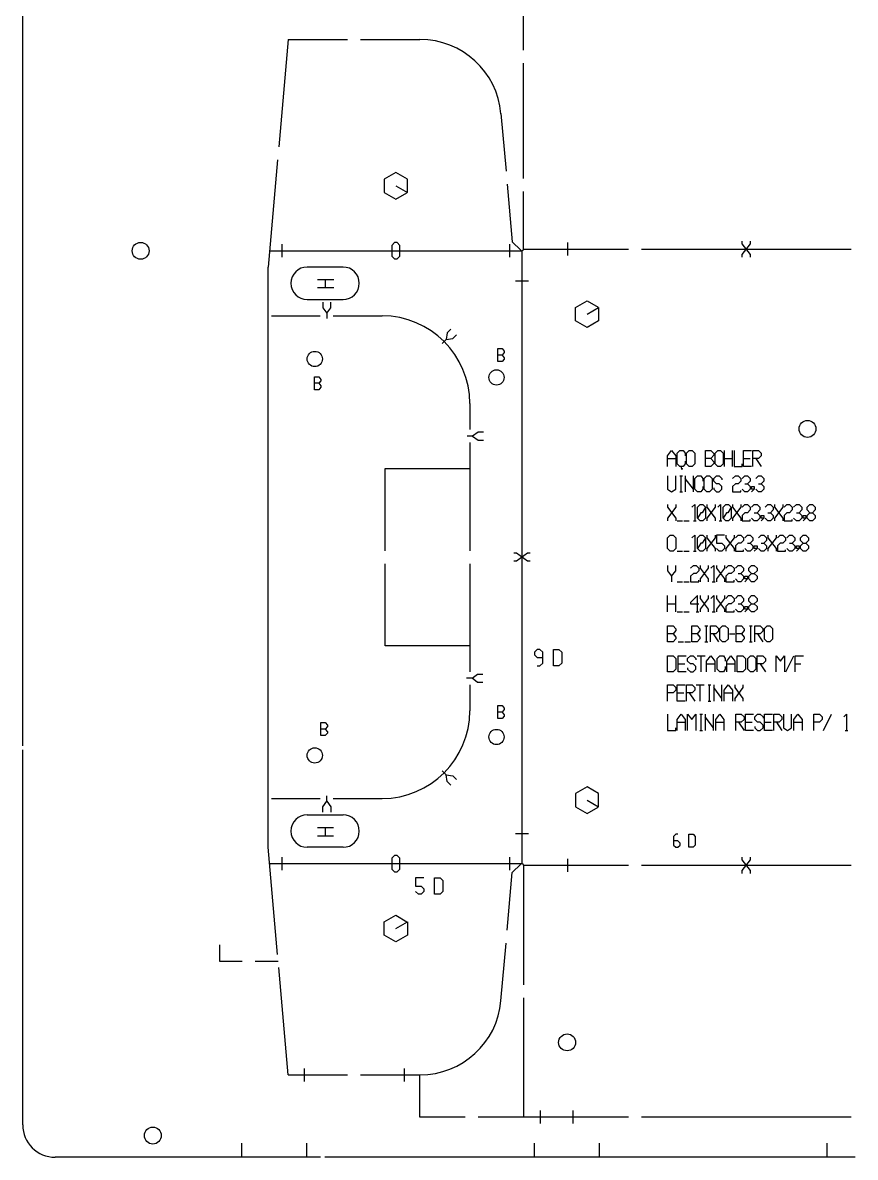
# Model space of a CAD drawing. Extents: x 0 to 3195, y 0 to 922.
# Drawn here: x 2174.2 to 2430.2, y 206.4 to 555.4 of the extents above; entities that cross this region are included whole.
import ezdxf

# ---------------------------------------------------------------- set-up
doc = ezdxf.new("R2010")
doc.units = 0
doc.layers.add('FACA_PONTES', color=4, linetype='CONTINUOUS')

msp = doc.modelspace()

# ---------------------------------------------------------------- linework, layer by layer
at = {"layer": 'FACA_Pontes', "color": 16, "linetype": 'CONTINUOUS', "true_color": 0x800000}
for p, q in [((2174.21, 333.02), (2174.21, 563.62)), ((2174.21, 216.42), (2174.21, 331.72)), ((2265.76, 206.42), (2184.21, 206.42)), ((2430.16, 206.42), (2267.06, 206.42))]:
    msp.add_line(p, q, dxfattribs=at)
at = {"layer": 'FACA_Pontes', "color": 254, "linetype": 'CONTINUOUS', "true_color": 0xffffff}
for p, q in [((2328.18, 547.02), (2328.18, 564.77)), ((2255.81, 550.27), (2252.92, 517.26)), ((2255.81, 550.27), (2274.07, 550.27)), ((2278.07, 550.27), (2296.33, 550.27)), ((2328.18, 507.52), (2328.18, 543.02)), ((2321.24, 527.45), (2322.79, 509.73)), ((2252.57, 513.27), (2249.68, 480.27)), ((2288.9, 509.37), (2285.35, 507.32)), ((2285.35, 507.32), (2285.35, 503.22)), ((2292.45, 507.32), (2288.9, 509.37)), ((2292.45, 503.22), (2292.45, 507.32)), ((2285.35, 503.22), (2288.9, 501.17)), ((2288.9, 505.27), (2292.45, 503.22)), ((2288.9, 501.17), (2292.32, 503.14)), ((2323.13, 505.74), (2324.68, 488.03)), ((2328.18, 485.77), (2328.18, 503.52)), ((2324.68, 488.03), (2327.33, 485.41)), ((2249.68, 301.77), (2249.68, 480.27)), ((2344.13, 467.82), (2347.68, 469.87)), ((2344.13, 463.72), (2344.13, 467.82)), ((2347.68, 469.87), (2351.1, 467.9)), ((2347.68, 465.77), (2351.23, 467.82)), ((2351.23, 467.82), (2351.23, 463.72)), ((2347.68, 461.67), (2344.13, 463.72)), ((2351.23, 463.72), (2347.68, 461.67)), ((2285.68, 418.27), (2311.68, 418.27)), ((2285.68, 393.02), (2285.68, 418.27)), ((2311.68, 418.27), (2311.68, 393.02)), ((2285.68, 363.77), (2285.68, 389.02)), ((2311.68, 389.02), (2311.68, 363.77)), ((2311.68, 363.77), (2285.68, 363.77)), ((2347.68, 320.37), (2344.13, 318.32)), ((2344.13, 318.32), (2344.13, 314.22)), ((2351.23, 318.32), (2347.68, 320.37)), ((2351.23, 314.22), (2351.23, 318.32)), ((2344.13, 314.22), (2347.68, 312.17)), ((2347.68, 316.27), (2351.23, 314.22)), ((2347.68, 312.17), (2351.1, 314.14)), ((2252.57, 268.76), (2249.68, 301.77)), ((2323.13, 276.29), (2324.68, 294.01)), ((2324.68, 294.01), (2327.33, 296.62)), ((2328.18, 296.27), (2328.18, 259.52)), ((2285.35, 278.82), (2288.9, 280.87)), ((2288.9, 280.87), (2292.32, 278.9)), ((2285.35, 274.72), (2285.35, 278.82)), ((2288.9, 276.77), (2292.45, 278.82)), ((2292.45, 278.82), (2292.45, 274.72)), ((2288.9, 272.67), (2285.35, 274.72)), ((2292.45, 274.72), (2288.9, 272.67)), ((2321.24, 254.59), (2322.79, 272.3)), ((2234.68, 271.77), (2234.68, 266.77)), ((2234.68, 266.77), (2241.71, 266.77)), ((2245.71, 266.77), (2252.74, 266.77)), ((2255.81, 231.77), (2252.92, 264.77)), ((2328.18, 255.52), (2328.18, 218.77)), ((2255.81, 231.77), (2274.07, 231.77)), ((2278.07, 231.77), (2296.33, 231.77)), ((2296.33, 218.77), (2296.33, 231.77)), ((2310.26, 218.77), (2296.33, 218.77)), ((2328.18, 218.77), (2314.26, 218.77)), ((2360.43, 218.77), (2328.18, 218.77)), ((2428.93, 218.77), (2364.43, 218.77))]:
    msp.add_line(p, q, dxfattribs=at)
at = {"layer": 'FACA_Pontes', "color": 8, "linetype": 'CONTINUOUS', "true_color": 0x7f7f7f}
for p, q in [((2250.12, 485.27), (2327.68, 485.27)), ((2250.12, 296.77), (2327.68, 296.77))]:
    msp.add_line(p, q, dxfattribs=at)
at = {"layer": 'FACA_Pontes', "color": 4, "linetype": 'CONTINUOUS', "true_color": 0x00ffff}
for p, q in [((2253.9, 487.27), (2253.9, 483.27)), ((2288.49, 487.77), (2287.65, 486.93)), ((2287.65, 486.93), (2287.65, 483.6)), ((2289.32, 487.77), (2288.49, 487.77)), ((2290.15, 486.93), (2289.32, 487.77)), ((2290.15, 483.6), (2290.15, 486.93)), ((2323.9, 487.27), (2323.9, 483.27)), ((2341.68, 487.77), (2341.68, 483.77)), ((2395.43, 487.43), (2395.43, 488.27)), ((2395.43, 484.1), (2397.93, 487.43)), ((2397.93, 484.1), (2395.43, 487.43)), ((2397.93, 487.43), (2397.93, 488.27)), ((2287.65, 483.6), (2288.49, 482.77)), ((2288.49, 482.77), (2289.32, 482.77)), ((2289.32, 482.77), (2290.15, 483.6)), ((2395.43, 483.27), (2395.43, 484.1)), ((2397.93, 483.27), (2397.93, 484.1)), ((2264.84, 476.45), (2269.84, 476.45)), ((2267.34, 473.95), (2267.34, 476.45)), ((2325.68, 476.02), (2329.68, 476.02)), ((2264.84, 473.95), (2269.84, 473.95)), ((2266.43, 469.43), (2266.43, 467.77)), ((2266.43, 467.77), (2267.68, 466.1)), ((2267.68, 466.1), (2268.93, 467.77)), ((2268.93, 467.77), (2268.93, 469.43)), ((2267.68, 466.1), (2267.68, 464.43)), ((2305.84, 461.19), (2304.66, 460.01)), ((2304.36, 457.95), (2303.18, 456.77)), ((2304.66, 460.01), (2304.36, 457.95)), ((2304.36, 457.95), (2306.42, 458.24)), ((2306.42, 458.24), (2307.6, 459.42)), ((2320.25, 451.17), (2320.25, 455.17)), ((2320.25, 455.17), (2321.58, 455.17)), ((2321.58, 455.17), (2322.25, 454.37)), ((2322.25, 453.97), (2321.58, 453.17)), ((2322.25, 454.37), (2322.25, 453.97)), ((2321.58, 453.17), (2320.25, 453.17)), ((2321.58, 451.17), (2320.25, 451.17)), ((2321.58, 453.17), (2322.25, 452.37)), ((2322.25, 451.97), (2321.58, 451.17)), ((2322.25, 452.37), (2322.25, 451.97)), ((2263.9, 442.5), (2263.9, 446.5)), ((2263.9, 446.5), (2265.23, 446.5)), ((2265.23, 444.5), (2263.9, 444.5)), ((2265.23, 446.5), (2265.9, 445.7)), ((2265.9, 445.3), (2265.23, 444.5)), ((2265.23, 444.5), (2265.9, 443.7)), ((2265.9, 443.3), (2265.23, 442.5)), ((2265.9, 445.7), (2265.9, 445.3)), ((2265.9, 443.7), (2265.9, 443.3)), ((2265.23, 442.5), (2263.9, 442.5)), ((2314.18, 429.52), (2312.51, 428.27)), ((2315.85, 429.52), (2314.18, 429.52)), ((2312.51, 428.27), (2310.85, 428.27)), ((2312.51, 428.27), (2314.18, 427.02)), ((2314.18, 427.02), (2315.85, 427.02)), ((2372.45, 422.2), (2373.7, 423.87)), ((2373.7, 423.87), (2374.95, 422.2)), ((2375.37, 423.03), (2376.2, 423.87)), ((2375.37, 419.7), (2375.37, 423.03)), ((2376.2, 423.87), (2377.29, 423.87)), ((2377.29, 423.87), (2377.87, 423.03)), ((2377.87, 423.03), (2377.87, 422.21)), ((2378.29, 423.03), (2379.12, 423.87)), ((2378.29, 419.7), (2378.29, 423.03)), ((2379.12, 423.87), (2379.96, 423.87)), ((2379.96, 423.87), (2380.79, 423.03)), ((2380.79, 423.03), (2380.79, 419.7)), ((2384.12, 418.87), (2384.12, 423.87)), ((2384.12, 423.87), (2385.79, 423.87)), ((2385.79, 423.87), (2386.62, 422.87)), ((2386.62, 422.37), (2385.79, 421.36)), ((2386.62, 422.87), (2386.62, 422.37)), ((2387.04, 423.03), (2387.87, 423.87)), ((2387.04, 419.7), (2387.04, 423.03)), ((2387.87, 423.87), (2388.71, 423.87)), ((2388.71, 423.87), (2389.54, 423.03)), ((2389.54, 423.03), (2389.54, 419.7)), ((2389.96, 418.87), (2389.96, 423.87)), ((2392.45, 418.87), (2392.45, 423.87)), ((2392.87, 423.87), (2392.87, 418.87)), ((2395.79, 423.87), (2398.29, 423.87)), ((2395.79, 418.87), (2395.79, 423.87)), ((2398.71, 423.87), (2400.37, 423.87)), ((2398.71, 418.87), (2398.71, 423.87)), ((2400.37, 423.87), (2401.2, 423.03)), ((2401.2, 423.03), (2401.2, 422.2)), ((2372.45, 418.87), (2372.45, 422.2)), ((2372.45, 421.36), (2374.95, 421.36)), ((2374.95, 422.2), (2374.95, 418.87)), ((2376.2, 418.87), (2375.37, 419.7)), ((2377.29, 418.87), (2376.2, 418.87)), ((2376.62, 418.87), (2376.62, 418.45)), ((2377.87, 419.7), (2377.29, 418.87)), ((2377.87, 420.53), (2377.87, 419.7)), ((2379.12, 418.87), (2378.29, 419.7)), ((2379.96, 418.87), (2379.12, 418.87)), ((2380.79, 419.7), (2379.96, 418.87)), ((2385.79, 421.36), (2384.12, 421.36)), ((2385.79, 418.87), (2384.12, 418.87)), ((2385.79, 421.36), (2386.62, 420.37)), ((2386.62, 419.87), (2385.79, 418.87)), ((2386.62, 420.37), (2386.62, 419.87)), ((2387.87, 418.87), (2387.04, 419.7)), ((2388.71, 418.87), (2387.87, 418.87)), ((2389.54, 419.7), (2388.71, 418.87)), ((2389.96, 421.36), (2392.45, 421.36)), ((2392.87, 418.87), (2395.37, 418.87)), ((2395.37, 418.87), (2395.37, 419.7)), ((2395.79, 421.36), (2397.87, 421.36)), ((2398.29, 418.87), (2395.79, 418.87)), ((2400.37, 421.36), (2398.71, 421.36)), ((2399.54, 421.36), (2401.2, 418.87)), ((2401.2, 422.2), (2400.37, 421.36)), ((2372.45, 416.09), (2372.45, 411.92)), ((2374.95, 411.92), (2374.95, 416.09)), ((2376.2, 416.09), (2377.04, 416.09)), ((2376.62, 418.45), (2377.04, 418.24)), ((2377.04, 418.24), (2376.62, 418.03)), ((2376.62, 411.09), (2376.62, 416.09)), ((2377.87, 416.09), (2377.87, 411.09)), ((2380.37, 411.09), (2380.37, 416.09)), ((2380.79, 415.25), (2381.62, 416.09)), ((2381.62, 416.09), (2382.7, 416.09)), ((2382.7, 416.09), (2383.28, 415.25)), ((2383.7, 415.25), (2384.54, 416.09)), ((2384.54, 416.09), (2385.37, 416.09)), ((2385.37, 416.09), (2386.2, 415.25)), ((2386.62, 415.25), (2387.45, 416.09)), ((2387.45, 416.09), (2388.29, 416.09)), ((2388.29, 416.09), (2389.12, 415.25)), ((2392.45, 415.25), (2393.29, 416.09)), ((2393.29, 416.09), (2394.12, 416.09)), ((2394.12, 416.09), (2394.95, 415.25)), ((2395.37, 415.25), (2396.2, 416.09)), ((2396.2, 416.09), (2397.04, 416.09)), ((2397.04, 416.09), (2397.87, 415.25)), ((2399.54, 415.25), (2400.37, 416.09)), ((2400.37, 416.09), (2401.2, 416.09)), ((2401.2, 416.09), (2402.03, 415.25)), ((2372.45, 411.92), (2373.7, 411.09)), ((2373.7, 411.09), (2374.95, 411.92)), ((2380.37, 411.92), (2377.87, 415.25)), ((2380.79, 411.92), (2380.79, 415.25)), ((2381.62, 411.09), (2380.79, 411.92)), ((2383.28, 411.92), (2382.7, 411.09)), ((2383.28, 415.25), (2383.28, 414.43)), ((2383.28, 412.75), (2383.28, 411.92)), ((2383.7, 411.92), (2383.7, 415.25)), ((2384.54, 411.09), (2383.7, 411.92)), ((2386.2, 411.92), (2385.37, 411.09)), ((2386.2, 415.25), (2386.2, 411.92)), ((2386.62, 414.42), (2386.62, 415.25)), ((2387.45, 413.58), (2386.62, 414.42)), ((2386.62, 412.33), (2386.62, 411.92)), ((2386.62, 411.92), (2387.45, 411.09)), ((2388.29, 413.58), (2387.45, 413.58)), ((2389.12, 412.75), (2388.29, 413.58)), ((2388.29, 411.09), (2389.12, 411.92)), ((2389.12, 415.25), (2389.12, 414.84)), ((2389.12, 411.92), (2389.12, 412.75)), ((2393.29, 413.58), (2392.45, 412.75)), ((2392.45, 412.75), (2392.45, 411.09)), ((2394.12, 413.58), (2393.29, 413.58)), ((2394.95, 414.42), (2394.12, 413.58)), ((2394.95, 415.25), (2394.95, 414.42)), ((2396.2, 411.09), (2395.37, 411.92)), ((2396.2, 413.58), (2397.04, 413.58)), ((2397.87, 414.42), (2397.04, 413.58)), ((2397.04, 413.58), (2397.87, 412.75)), ((2397.87, 411.92), (2397.04, 411.09)), ((2397.87, 415.25), (2397.87, 414.42)), ((2397.87, 412.75), (2397.87, 411.92)), ((2398.29, 412.75), (2399.12, 412.75)), ((2398.29, 411.92), (2398.29, 412.75)), ((2399.12, 411.92), (2398.29, 411.92)), ((2398.29, 411.09), (2399.12, 411.92)), ((2399.12, 412.75), (2399.12, 411.92)), ((2400.37, 411.09), (2399.54, 411.92)), ((2400.37, 413.58), (2401.2, 413.58)), ((2402.03, 414.42), (2401.2, 413.58)), ((2401.2, 413.58), (2402.03, 412.75)), ((2402.03, 411.92), (2401.2, 411.09)), ((2402.03, 415.25), (2402.03, 414.42)), ((2402.03, 412.75), (2402.03, 411.92)), ((2376.2, 411.09), (2377.04, 411.09)), ((2382.7, 411.09), (2381.62, 411.09)), ((2385.37, 411.09), (2384.54, 411.09)), ((2387.45, 411.09), (2388.29, 411.09)), ((2392.45, 411.09), (2394.95, 411.09)), ((2394.95, 411.09), (2394.95, 411.5)), ((2397.04, 411.09), (2396.2, 411.09)), ((2401.2, 411.09), (2400.37, 411.09)), ((2372.45, 407.21), (2372.45, 406.37)), ((2372.45, 406.37), (2374.95, 403.04)), ((2374.95, 406.37), (2372.45, 403.04)), ((2374.95, 407.21), (2374.95, 406.37)), ((2379.95, 406.37), (2380.79, 407.21)), ((2380.79, 407.21), (2380.79, 402.21)), ((2381.62, 406.37), (2382.45, 407.21)), ((2381.62, 403.04), (2381.62, 406.37)), ((2382.45, 407.21), (2383.29, 407.21)), ((2384.12, 406.37), (2383.08, 404.71)), ((2383.29, 407.21), (2384.12, 406.37)), ((2384.12, 406.37), (2384.12, 403.04)), ((2384.54, 407.21), (2384.54, 406.37)), ((2384.54, 406.37), (2387.03, 403.04)), ((2387.03, 406.37), (2384.54, 403.04)), ((2387.03, 407.21), (2387.03, 406.37)), ((2387.87, 406.37), (2388.7, 407.21)), ((2388.7, 407.21), (2388.7, 402.21)), ((2389.54, 406.37), (2390.37, 407.21)), ((2389.54, 403.04), (2389.54, 406.37)), ((2390.37, 407.21), (2391.2, 407.21)), ((2392.03, 406.37), (2390.99, 404.71)), ((2391.2, 407.21), (2392.03, 406.37)), ((2392.03, 406.37), (2392.03, 403.04)), ((2392.45, 407.21), (2392.45, 406.37)), ((2392.45, 406.37), (2394.95, 403.04)), ((2394.95, 406.37), (2392.45, 403.04)), ((2394.95, 407.21), (2394.95, 406.37)), ((2395.37, 406.37), (2396.2, 407.21)), ((2396.2, 407.21), (2397.04, 407.21)), ((2397.04, 407.21), (2397.87, 406.37)), ((2397.87, 405.54), (2397.04, 404.71)), ((2397.87, 406.37), (2397.87, 405.54)), ((2398.29, 406.37), (2399.12, 407.21)), ((2399.12, 407.21), (2399.96, 407.21)), ((2399.96, 407.21), (2400.79, 406.37)), ((2400.79, 405.54), (2399.96, 404.71)), ((2400.79, 406.37), (2400.79, 405.54)), ((2402.45, 406.37), (2403.29, 407.21)), ((2403.29, 407.21), (2404.12, 407.21)), ((2404.12, 407.21), (2404.95, 406.37)), ((2404.95, 405.54), (2404.12, 404.71)), ((2404.95, 406.37), (2404.95, 405.54)), ((2405.37, 407.21), (2405.37, 406.37)), ((2405.37, 406.37), (2407.87, 403.04)), ((2407.87, 406.37), (2405.37, 403.04)), ((2407.87, 407.21), (2407.87, 406.37)), ((2408.29, 406.37), (2409.12, 407.21)), ((2409.12, 407.21), (2409.96, 407.21)), ((2409.96, 407.21), (2410.79, 406.37)), ((2410.79, 405.54), (2409.96, 404.71)), ((2410.79, 406.37), (2410.79, 405.54)), ((2411.2, 406.37), (2412.04, 407.21)), ((2412.04, 407.21), (2412.87, 407.21)), ((2412.87, 407.21), (2413.7, 406.37)), ((2413.7, 405.54), (2412.87, 404.71)), ((2413.7, 406.37), (2413.7, 405.54)), ((2415.37, 406.37), (2416.2, 407.21)), ((2415.37, 405.54), (2415.37, 406.37)), ((2416.2, 404.71), (2415.37, 405.54)), ((2416.2, 407.21), (2417.04, 407.21)), ((2417.04, 407.21), (2417.87, 406.37)), ((2417.87, 405.54), (2417.04, 404.71)), ((2417.87, 406.37), (2417.87, 405.54)), ((2372.45, 403.04), (2372.45, 402.21)), ((2374.95, 403.04), (2374.95, 402.21)), ((2375.37, 402.21), (2377.04, 402.21)), ((2377.45, 402.21), (2379.12, 402.21)), ((2380.37, 402.21), (2381.2, 402.21)), ((2382.66, 404.71), (2381.62, 403.04)), ((2382.45, 402.21), (2381.62, 403.04)), ((2383.29, 402.21), (2382.45, 402.21)), ((2383.08, 404.71), (2382.66, 404.71)), ((2384.12, 403.04), (2383.29, 402.21)), ((2384.54, 403.04), (2384.54, 402.21)), ((2387.03, 403.04), (2387.03, 402.21)), ((2388.29, 402.21), (2389.12, 402.21)), ((2390.58, 404.71), (2389.54, 403.04)), ((2390.37, 402.21), (2389.54, 403.04)), ((2391.2, 402.21), (2390.37, 402.21)), ((2390.99, 404.71), (2390.58, 404.71)), ((2392.03, 403.04), (2391.2, 402.21)), ((2392.45, 403.04), (2392.45, 402.21)), ((2394.95, 403.04), (2394.95, 402.21)), ((2396.2, 404.71), (2395.37, 403.88)), ((2395.37, 403.88), (2395.37, 402.21)), ((2395.37, 402.21), (2397.87, 402.21)), ((2397.04, 404.71), (2396.2, 404.71)), ((2397.87, 402.21), (2397.87, 402.62)), ((2399.12, 402.21), (2398.29, 403.04)), ((2399.12, 404.71), (2399.96, 404.71)), ((2399.96, 402.21), (2399.12, 402.21)), ((2399.96, 404.71), (2400.79, 403.88)), ((2400.79, 403.04), (2399.96, 402.21)), ((2400.79, 403.88), (2400.79, 403.04)), ((2401.2, 403.88), (2402.04, 403.88)), ((2401.2, 403.04), (2401.2, 403.88)), ((2402.04, 403.04), (2401.2, 403.04)), ((2401.2, 402.21), (2402.04, 403.04)), ((2402.04, 403.88), (2402.04, 403.04)), ((2403.29, 402.21), (2402.45, 403.04)), ((2403.29, 404.71), (2404.12, 404.71)), ((2404.12, 402.21), (2403.29, 402.21)), ((2404.12, 404.71), (2404.95, 403.88)), ((2404.95, 403.04), (2404.12, 402.21)), ((2404.95, 403.88), (2404.95, 403.04)), ((2405.37, 403.04), (2405.37, 402.21)), ((2407.87, 403.04), (2407.87, 402.21)), ((2409.12, 404.71), (2408.29, 403.88)), ((2408.29, 403.88), (2408.29, 402.21)), ((2408.29, 402.21), (2410.79, 402.21)), ((2409.96, 404.71), (2409.12, 404.71)), ((2410.79, 402.21), (2410.79, 402.62)), ((2412.04, 402.21), (2411.2, 403.04)), ((2412.04, 404.71), (2412.87, 404.71)), ((2412.87, 402.21), (2412.04, 402.21)), ((2412.87, 404.71), (2413.7, 403.88)), ((2413.7, 403.04), (2412.87, 402.21)), ((2413.7, 403.88), (2413.7, 403.04)), ((2414.12, 403.88), (2414.96, 403.88)), ((2414.12, 403.04), (2414.12, 403.88)), ((2414.96, 403.04), (2414.12, 403.04)), ((2414.12, 402.21), (2414.96, 403.04)), ((2414.96, 403.88), (2414.96, 403.04)), ((2415.37, 403.88), (2416.2, 404.71)), ((2415.37, 403.04), (2415.37, 403.88)), ((2416.2, 402.21), (2415.37, 403.04)), ((2416.2, 404.71), (2417.04, 404.71)), ((2417.04, 402.21), (2416.2, 402.21)), ((2417.04, 404.71), (2417.87, 403.88)), ((2417.87, 403.04), (2417.04, 402.21)), ((2417.87, 403.88), (2417.87, 403.04)), ((2372.45, 397), (2373.29, 397.83)), ((2372.45, 393.66), (2372.45, 397)), ((2373.29, 397.83), (2374.12, 397.83)), ((2374.12, 397.83), (2374.95, 397)), ((2374.95, 397), (2374.95, 393.66)), ((2379.95, 397), (2380.79, 397.83)), ((2380.79, 397.83), (2380.79, 392.83)), ((2381.62, 397), (2382.45, 397.83)), ((2381.62, 393.66), (2381.62, 397)), ((2382.66, 395.33), (2381.62, 393.66)), ((2382.45, 397.83), (2383.29, 397.83)), ((2383.08, 395.33), (2382.66, 395.33)), ((2384.12, 397), (2383.08, 395.33)), ((2383.29, 397.83), (2384.12, 397)), ((2384.12, 397), (2384.12, 393.66)), ((2384.54, 397.83), (2384.54, 397)), ((2384.54, 397), (2387.03, 393.66)), ((2387.03, 397), (2384.54, 393.66)), ((2387.03, 397.83), (2387.03, 397)), ((2389.95, 397.83), (2387.45, 397.83)), ((2387.45, 397.83), (2387.45, 395.33)), ((2387.45, 395.33), (2389.12, 395.33)), ((2389.12, 395.33), (2389.95, 394.5)), ((2389.95, 394.5), (2389.95, 393.66)), ((2390.37, 397.83), (2390.37, 397)), ((2390.37, 397), (2392.87, 393.66)), ((2392.87, 397), (2390.37, 393.66)), ((2392.87, 397.83), (2392.87, 397)), ((2393.29, 397), (2394.12, 397.83)), ((2394.12, 395.33), (2393.29, 394.5)), ((2393.29, 394.5), (2393.29, 392.83)), ((2394.12, 397.83), (2394.96, 397.83)), ((2394.96, 395.33), (2394.12, 395.33)), ((2394.96, 397.83), (2395.79, 397)), ((2395.79, 396.16), (2394.96, 395.33)), ((2395.79, 397), (2395.79, 396.16)), ((2396.2, 397), (2397.04, 397.83)), ((2397.04, 397.83), (2397.87, 397.83)), ((2397.04, 395.33), (2397.87, 395.33)), ((2397.87, 397.83), (2398.7, 397)), ((2398.7, 396.16), (2397.87, 395.33)), ((2397.87, 395.33), (2398.7, 394.5)), ((2398.7, 397), (2398.7, 396.16)), ((2398.7, 394.5), (2398.7, 393.66)), ((2399.12, 394.5), (2399.96, 394.5)), ((2399.12, 393.66), (2399.12, 394.5)), ((2399.96, 394.5), (2399.96, 393.66)), ((2400.37, 397), (2401.2, 397.83)), ((2401.2, 397.83), (2402.04, 397.83)), ((2401.2, 395.33), (2402.04, 395.33)), ((2402.04, 397.83), (2402.87, 397)), ((2402.87, 396.16), (2402.04, 395.33)), ((2402.04, 395.33), (2402.87, 394.5)), ((2402.87, 397), (2402.87, 396.16)), ((2402.87, 394.5), (2402.87, 393.66)), ((2403.29, 397.83), (2403.29, 397)), ((2403.29, 397), (2405.79, 393.66)), ((2405.79, 397), (2403.29, 393.66)), ((2405.79, 397.83), (2405.79, 397)), ((2406.2, 397), (2407.04, 397.83)), ((2407.04, 395.33), (2406.2, 394.5)), ((2406.2, 394.5), (2406.2, 392.83)), ((2407.04, 397.83), (2407.87, 397.83)), ((2407.87, 395.33), (2407.04, 395.33)), ((2407.87, 397.83), (2408.7, 397)), ((2408.7, 396.16), (2407.87, 395.33)), ((2408.7, 397), (2408.7, 396.16)), ((2409.12, 397), (2409.96, 397.83)), ((2409.96, 397.83), (2410.79, 397.83)), ((2409.96, 395.33), (2410.79, 395.33)), ((2410.79, 397.83), (2411.62, 397)), ((2411.62, 396.16), (2410.79, 395.33)), ((2410.79, 395.33), (2411.62, 394.5)), ((2411.62, 397), (2411.62, 396.16)), ((2411.62, 394.5), (2411.62, 393.66)), ((2412.04, 394.5), (2412.87, 394.5)), ((2412.04, 393.66), (2412.04, 394.5)), ((2412.87, 394.5), (2412.87, 393.66)), ((2413.29, 397), (2414.12, 397.83)), ((2413.29, 396.16), (2413.29, 397)), ((2414.12, 395.33), (2413.29, 396.16)), ((2413.29, 394.5), (2414.12, 395.33)), ((2413.29, 393.66), (2413.29, 394.5)), ((2414.12, 397.83), (2414.96, 397.83)), ((2414.12, 395.33), (2414.96, 395.33)), ((2414.96, 397.83), (2415.79, 397)), ((2415.79, 396.16), (2414.96, 395.33)), ((2414.96, 395.33), (2415.79, 394.5)), ((2415.79, 397), (2415.79, 396.16)), ((2415.79, 394.5), (2415.79, 393.66)), ((2326.02, 392.27), (2325.18, 392.27)), ((2329.35, 389.77), (2326.02, 392.27)), ((2329.35, 392.27), (2326.02, 389.77)), ((2330.18, 392.27), (2329.35, 392.27)), ((2373.29, 392.83), (2372.45, 393.66)), ((2374.12, 392.83), (2373.29, 392.83)), ((2374.95, 393.66), (2374.12, 392.83)), ((2375.37, 392.83), (2377.04, 392.83)), ((2377.45, 392.83), (2379.12, 392.83)), ((2380.37, 392.83), (2381.2, 392.83)), ((2382.45, 392.83), (2381.62, 393.66)), ((2383.29, 392.83), (2382.45, 392.83)), ((2384.12, 393.66), (2383.29, 392.83)), ((2384.54, 393.66), (2384.54, 392.83)), ((2387.03, 393.66), (2387.03, 392.83)), ((2388.29, 392.83), (2387.45, 393.66)), ((2389.12, 392.83), (2388.29, 392.83)), ((2389.95, 393.66), (2389.12, 392.83)), ((2390.37, 393.66), (2390.37, 392.83)), ((2392.87, 393.66), (2392.87, 392.83)), ((2393.29, 392.83), (2395.79, 392.83)), ((2395.79, 392.83), (2395.79, 393.25)), ((2397.04, 392.83), (2396.2, 393.66)), ((2397.87, 392.83), (2397.04, 392.83)), ((2398.7, 393.66), (2397.87, 392.83)), ((2399.96, 393.66), (2399.12, 393.66)), ((2399.12, 392.83), (2399.96, 393.66)), ((2401.2, 392.83), (2400.37, 393.66)), ((2402.04, 392.83), (2401.2, 392.83)), ((2402.87, 393.66), (2402.04, 392.83)), ((2403.29, 393.66), (2403.29, 392.83)), ((2405.79, 393.66), (2405.79, 392.83)), ((2406.2, 392.83), (2408.7, 392.83)), ((2408.7, 392.83), (2408.7, 393.25)), ((2409.96, 392.83), (2409.12, 393.66)), ((2410.79, 392.83), (2409.96, 392.83)), ((2411.62, 393.66), (2410.79, 392.83)), ((2412.87, 393.66), (2412.04, 393.66)), ((2412.04, 392.83), (2412.87, 393.66)), ((2414.12, 392.83), (2413.29, 393.66)), ((2414.96, 392.83), (2414.12, 392.83)), ((2415.79, 393.66), (2414.96, 392.83)), ((2326.02, 389.77), (2325.18, 389.77)), ((2330.18, 389.77), (2329.35, 389.77)), ((2372.45, 388.48), (2372.45, 386.81)), ((2374.95, 386.81), (2374.95, 388.48)), ((2379.54, 387.65), (2380.37, 388.48)), ((2380.37, 388.48), (2381.2, 388.48)), ((2381.2, 388.48), (2382.03, 387.65)), ((2382.03, 387.65), (2382.03, 386.81)), ((2382.45, 388.48), (2382.45, 387.65)), ((2382.45, 387.65), (2384.95, 384.31)), ((2384.95, 387.65), (2382.45, 384.31)), ((2384.95, 388.48), (2384.95, 387.65)), ((2385.79, 387.65), (2386.62, 388.48)), ((2386.62, 388.48), (2386.62, 383.48)), ((2387.45, 388.48), (2387.45, 387.65)), ((2387.45, 387.65), (2389.95, 384.31)), ((2389.95, 387.65), (2387.45, 384.31)), ((2389.95, 388.48), (2389.95, 387.65)), ((2390.37, 387.65), (2391.2, 388.48)), ((2391.2, 388.48), (2392.04, 388.48)), ((2392.04, 388.48), (2392.87, 387.65)), ((2392.87, 387.65), (2392.87, 386.81)), ((2393.29, 387.65), (2394.12, 388.48)), ((2394.12, 388.48), (2394.96, 388.48)), ((2394.96, 388.48), (2395.79, 387.65)), ((2395.79, 387.65), (2395.79, 386.81)), ((2397.45, 387.65), (2398.29, 388.48)), ((2397.45, 386.81), (2397.45, 387.65)), ((2398.29, 388.48), (2399.12, 388.48)), ((2399.12, 388.48), (2399.95, 387.65)), ((2399.95, 387.65), (2399.95, 386.81)), ((2372.45, 386.81), (2373.7, 385.15)), ((2373.7, 385.15), (2374.95, 386.81)), ((2373.7, 385.15), (2373.7, 383.48)), ((2380.37, 385.98), (2379.54, 385.15)), ((2379.54, 385.15), (2379.54, 383.48)), ((2381.2, 385.98), (2380.37, 385.98)), ((2382.03, 386.81), (2381.2, 385.98)), ((2382.45, 384.31), (2382.45, 383.48)), ((2384.95, 384.31), (2384.95, 383.48)), ((2387.45, 384.31), (2387.45, 383.48)), ((2389.95, 384.31), (2389.95, 383.48)), ((2391.2, 385.98), (2390.37, 385.15)), ((2390.37, 385.15), (2390.37, 383.48)), ((2392.04, 385.98), (2391.2, 385.98)), ((2392.87, 386.81), (2392.04, 385.98)), ((2394.12, 383.48), (2393.29, 384.31)), ((2394.12, 385.98), (2394.96, 385.98)), ((2395.79, 386.81), (2394.96, 385.98)), ((2394.96, 385.98), (2395.79, 385.15)), ((2395.79, 384.31), (2394.96, 383.48)), ((2395.79, 385.15), (2395.79, 384.31)), ((2396.2, 385.15), (2397.04, 385.15)), ((2396.2, 384.31), (2396.2, 385.15)), ((2397.04, 384.31), (2396.2, 384.31)), ((2396.2, 383.48), (2397.04, 384.31)), ((2397.04, 385.15), (2397.04, 384.31)), ((2398.29, 385.98), (2397.45, 386.81)), ((2397.45, 385.15), (2398.29, 385.98)), ((2397.45, 384.31), (2397.45, 385.15)), ((2398.29, 383.48), (2397.45, 384.31)), ((2398.29, 385.98), (2399.12, 385.98)), ((2399.95, 386.81), (2399.12, 385.98)), ((2399.12, 385.98), (2399.95, 385.15)), ((2399.95, 384.31), (2399.12, 383.48)), ((2399.95, 385.15), (2399.95, 384.31)), ((2375.37, 383.48), (2377.04, 383.48)), ((2377.45, 383.48), (2379.12, 383.48)), ((2379.54, 383.48), (2382.03, 383.48)), ((2382.03, 383.48), (2382.03, 383.9)), ((2386.2, 383.48), (2387.04, 383.48)), ((2390.37, 383.48), (2392.87, 383.48)), ((2392.87, 383.48), (2392.87, 383.9)), ((2394.96, 383.48), (2394.12, 383.48)), ((2399.12, 383.48), (2398.29, 383.48)), ((2372.45, 374.2), (2372.45, 379.2)), ((2374.95, 374.2), (2374.95, 379.2)), ((2381.62, 379.2), (2379.54, 377.11)), ((2379.54, 377.11), (2379.54, 376.69)), ((2381.62, 374.2), (2381.62, 379.2)), ((2382.45, 379.2), (2382.45, 378.36)), ((2382.45, 378.36), (2384.95, 375.03)), ((2384.95, 378.36), (2382.45, 375.03)), ((2384.95, 379.2), (2384.95, 378.36)), ((2385.79, 378.36), (2386.62, 379.2)), ((2386.62, 379.2), (2386.62, 374.2)), ((2387.45, 379.2), (2387.45, 378.36)), ((2387.45, 378.36), (2389.95, 375.03)), ((2389.95, 378.36), (2387.45, 375.03)), ((2389.95, 379.2), (2389.95, 378.36)), ((2390.37, 378.36), (2391.2, 379.2)), ((2391.2, 379.2), (2392.04, 379.2)), ((2392.04, 379.2), (2392.87, 378.36)), ((2392.87, 377.53), (2392.04, 376.69)), ((2392.87, 378.36), (2392.87, 377.53)), ((2393.29, 378.36), (2394.12, 379.2)), ((2394.12, 379.2), (2394.96, 379.2)), ((2394.96, 379.2), (2395.79, 378.36)), ((2395.79, 377.53), (2394.96, 376.69)), ((2395.79, 378.36), (2395.79, 377.53)), ((2397.45, 378.36), (2398.29, 379.2)), ((2397.45, 377.53), (2397.45, 378.36)), ((2398.29, 376.69), (2397.45, 377.53)), ((2398.29, 379.2), (2399.12, 379.2)), ((2399.12, 379.2), (2399.95, 378.36)), ((2399.95, 377.53), (2399.12, 376.69)), ((2399.95, 378.36), (2399.95, 377.53)), ((2372.45, 376.69), (2374.95, 376.69)), ((2375.37, 374.2), (2377.04, 374.2)), ((2377.45, 374.2), (2379.12, 374.2)), ((2379.54, 376.69), (2382.03, 376.69)), ((2381.2, 374.2), (2382.03, 374.2)), ((2382.45, 375.03), (2382.45, 374.2)), ((2384.95, 375.03), (2384.95, 374.2)), ((2386.2, 374.2), (2387.04, 374.2)), ((2387.45, 375.03), (2387.45, 374.2)), ((2389.95, 375.03), (2389.95, 374.2)), ((2391.2, 376.69), (2390.37, 375.87)), ((2390.37, 375.87), (2390.37, 374.2)), ((2390.37, 374.2), (2392.87, 374.2)), ((2392.04, 376.69), (2391.2, 376.69)), ((2392.87, 374.2), (2392.87, 374.61)), ((2394.12, 374.2), (2393.29, 375.03)), ((2394.12, 376.69), (2394.96, 376.69)), ((2394.96, 374.2), (2394.12, 374.2)), ((2394.96, 376.69), (2395.79, 375.87)), ((2395.79, 375.03), (2394.96, 374.2)), ((2395.79, 375.87), (2395.79, 375.03)), ((2396.2, 375.87), (2397.04, 375.87)), ((2396.2, 375.03), (2396.2, 375.87)), ((2397.04, 375.03), (2396.2, 375.03)), ((2396.2, 374.2), (2397.04, 375.03)), ((2397.04, 375.87), (2397.04, 375.03)), ((2397.45, 375.87), (2398.29, 376.69)), ((2397.45, 375.03), (2397.45, 375.87)), ((2398.29, 374.2), (2397.45, 375.03)), ((2398.29, 376.69), (2399.12, 376.69)), ((2399.12, 374.2), (2398.29, 374.2)), ((2399.12, 376.69), (2399.95, 375.87)), ((2399.95, 375.03), (2399.12, 374.2)), ((2399.95, 375.87), (2399.95, 375.03)), ((2372.45, 364.95), (2372.45, 369.95)), ((2372.45, 369.95), (2374.12, 369.95)), ((2374.12, 367.45), (2372.45, 367.45)), ((2374.12, 369.95), (2374.95, 368.95)), ((2374.95, 368.45), (2374.12, 367.45)), ((2374.12, 367.45), (2374.95, 366.45)), ((2374.95, 368.95), (2374.95, 368.45)), ((2379.87, 364.95), (2379.87, 369.95)), ((2379.87, 369.95), (2381.54, 369.95)), ((2381.54, 367.45), (2379.87, 367.45)), ((2381.54, 369.95), (2382.37, 368.95)), ((2382.37, 368.45), (2381.54, 367.45)), ((2381.54, 367.45), (2382.37, 366.45)), ((2382.37, 368.95), (2382.37, 368.45)), ((2383.95, 369.95), (2384.79, 369.95)), ((2384.37, 364.95), (2384.37, 369.95)), ((2385.62, 369.95), (2387.29, 369.95)), ((2385.62, 364.95), (2385.62, 369.95)), ((2387.29, 367.45), (2385.62, 367.45)), ((2386.45, 367.45), (2388.12, 364.95)), ((2387.29, 369.95), (2388.12, 369.11)), ((2388.12, 368.28), (2387.29, 367.45)), ((2388.12, 369.11), (2388.12, 368.28)), ((2388.54, 369.11), (2389.37, 369.95)), ((2388.54, 365.78), (2388.54, 369.11)), ((2389.37, 369.95), (2390.2, 369.95)), ((2390.2, 369.95), (2391.03, 369.11)), ((2391.03, 369.11), (2391.03, 365.78)), ((2391.45, 367.45), (2393.12, 367.45)), ((2393.54, 364.95), (2393.54, 369.95)), ((2393.54, 369.95), (2395.2, 369.95)), ((2395.2, 367.45), (2393.54, 367.45)), ((2395.2, 369.95), (2396.03, 368.95)), ((2396.03, 368.45), (2395.2, 367.45)), ((2395.2, 367.45), (2396.03, 366.45)), ((2396.03, 368.95), (2396.03, 368.45)), ((2397.62, 369.95), (2398.45, 369.95)), ((2398.04, 364.95), (2398.04, 369.95)), ((2399.28, 369.95), (2400.95, 369.95)), ((2399.28, 364.95), (2399.28, 369.95)), ((2400.95, 367.45), (2399.28, 367.45)), ((2400.12, 367.45), (2401.78, 364.95)), ((2400.95, 369.95), (2401.78, 369.11)), ((2401.78, 368.28), (2400.95, 367.45)), ((2401.78, 369.11), (2401.78, 368.28)), ((2402.2, 369.11), (2403.04, 369.95)), ((2402.2, 365.78), (2402.2, 369.11)), ((2403.04, 369.95), (2403.87, 369.95)), ((2403.87, 369.95), (2404.7, 369.11)), ((2404.7, 369.11), (2404.7, 365.78)), ((2374.12, 364.95), (2372.45, 364.95)), ((2374.95, 365.95), (2374.12, 364.95)), ((2374.95, 366.45), (2374.95, 365.95)), ((2375.7, 364.95), (2377.37, 364.95)), ((2377.79, 364.95), (2379.46, 364.95)), ((2381.54, 364.95), (2379.87, 364.95)), ((2382.37, 365.95), (2381.54, 364.95)), ((2382.37, 366.45), (2382.37, 365.95)), ((2383.95, 364.95), (2384.79, 364.95)), ((2389.37, 364.95), (2388.54, 365.78)), ((2390.2, 364.95), (2389.37, 364.95)), ((2391.03, 365.78), (2390.2, 364.95)), ((2395.2, 364.95), (2393.54, 364.95)), ((2396.03, 365.95), (2395.2, 364.95)), ((2396.03, 366.45), (2396.03, 365.95)), ((2397.62, 364.95), (2398.45, 364.95)), ((2403.04, 364.95), (2402.2, 365.78)), ((2403.87, 364.95), (2403.04, 364.95)), ((2404.7, 365.78), (2403.87, 364.95)), ((2332.4, 362.63), (2331.57, 361.79)), ((2331.57, 361.79), (2331.57, 360.96)), ((2331.57, 360.96), (2332.4, 360.13)), ((2333.23, 362.63), (2332.4, 362.63)), ((2332.4, 360.13), (2334.07, 360.13)), ((2334.07, 361.79), (2333.23, 362.63)), ((2334.07, 358.46), (2334.07, 361.79)), ((2337.4, 357.63), (2337.4, 362.63)), ((2337.4, 362.63), (2339.07, 362.63)), ((2339.07, 362.63), (2339.9, 361.79)), ((2339.9, 361.79), (2339.9, 358.46)), ((2372.45, 355.72), (2372.45, 360.72)), ((2372.45, 360.72), (2374.12, 360.72)), ((2374.12, 360.72), (2374.95, 359.89)), ((2374.95, 359.89), (2374.95, 356.56)), ((2375.7, 360.72), (2378.2, 360.72)), ((2375.7, 355.72), (2375.7, 360.72)), ((2378.62, 359.89), (2379.46, 360.72)), ((2378.62, 359.06), (2378.62, 359.89)), ((2379.46, 360.72), (2380.29, 360.72)), ((2380.29, 360.72), (2381.12, 359.89)), ((2381.12, 359.89), (2381.12, 359.48)), ((2381.54, 360.72), (2384.04, 360.72)), ((2382.79, 355.72), (2382.79, 360.72)), ((2384.46, 359.06), (2385.7, 360.72)), ((2385.7, 360.72), (2386.95, 359.06)), ((2387.71, 359.89), (2388.54, 360.72)), ((2387.71, 356.56), (2387.71, 359.89)), ((2388.54, 360.72), (2389.62, 360.72)), ((2389.62, 360.72), (2390.2, 359.89)), ((2390.2, 359.89), (2390.2, 359.06)), ((2390.62, 359.06), (2391.87, 360.72)), ((2391.87, 360.72), (2393.12, 359.06)), ((2393.87, 355.72), (2393.87, 360.72)), ((2393.87, 360.72), (2395.54, 360.72)), ((2395.54, 360.72), (2396.37, 359.89)), ((2396.37, 359.89), (2396.37, 356.56)), ((2397.12, 359.89), (2397.96, 360.72)), ((2397.12, 356.56), (2397.12, 359.89)), ((2397.96, 360.72), (2398.79, 360.72)), ((2398.79, 360.72), (2399.62, 359.89)), ((2399.62, 359.89), (2399.62, 356.56)), ((2400.04, 360.72), (2401.71, 360.72)), ((2400.04, 355.72), (2400.04, 360.72)), ((2401.71, 360.72), (2402.54, 359.89)), ((2402.54, 359.89), (2402.54, 359.06)), ((2405.88, 355.72), (2405.88, 360.72)), ((2405.88, 360.72), (2407.12, 359.06)), ((2407.12, 359.06), (2408.37, 360.72)), ((2408.37, 360.72), (2408.37, 355.72)), ((2408.79, 355.72), (2411.29, 360.72)), ((2411.71, 360.72), (2414.21, 360.72)), ((2411.71, 355.72), (2411.71, 360.72)), ((2332.4, 357.63), (2333.23, 357.63)), ((2333.23, 357.63), (2334.07, 358.46)), ((2339.07, 357.63), (2337.4, 357.63)), ((2339.9, 358.46), (2339.07, 357.63)), ((2374.95, 356.56), (2374.12, 355.72)), ((2375.7, 358.22), (2377.79, 358.22)), ((2379.46, 358.22), (2378.62, 359.06)), ((2378.62, 356.97), (2378.62, 356.56)), ((2378.62, 356.56), (2379.46, 355.72)), ((2380.29, 358.22), (2379.46, 358.22)), ((2381.12, 357.39), (2380.29, 358.22)), ((2380.29, 355.72), (2381.12, 356.56)), ((2381.12, 356.56), (2381.12, 357.39)), ((2384.46, 355.72), (2384.46, 359.06)), ((2384.46, 358.22), (2386.95, 358.22)), ((2386.95, 359.06), (2386.95, 355.72)), ((2388.54, 355.72), (2387.71, 356.56)), ((2390.2, 356.56), (2389.62, 355.72)), ((2390.2, 357.39), (2390.2, 356.56)), ((2390.62, 355.72), (2390.62, 359.06)), ((2390.62, 358.22), (2393.12, 358.22)), ((2393.12, 359.06), (2393.12, 355.72)), ((2396.37, 356.56), (2395.54, 355.72)), ((2397.96, 355.72), (2397.12, 356.56)), ((2399.62, 356.56), (2398.79, 355.72)), ((2401.71, 358.22), (2400.04, 358.22)), ((2400.88, 358.22), (2402.54, 355.72)), ((2402.54, 359.06), (2401.71, 358.22)), ((2411.71, 358.22), (2413.38, 358.22)), ((2312.35, 353.77), (2310.68, 353.77)), ((2312.35, 353.77), (2314.01, 355.02)), ((2314.01, 352.52), (2312.35, 353.77)), ((2314.01, 355.02), (2315.68, 355.02)), ((2315.68, 352.52), (2314.01, 352.52)), ((2374.12, 355.72), (2372.45, 355.72)), ((2378.2, 355.72), (2375.7, 355.72)), ((2379.46, 355.72), (2380.29, 355.72)), ((2389.62, 355.72), (2388.54, 355.72)), ((2395.54, 355.72), (2393.87, 355.72)), ((2398.79, 355.72), (2397.96, 355.72)), ((2372.45, 351.77), (2374.12, 351.77)), ((2372.45, 346.77), (2372.45, 351.77)), ((2374.12, 349.27), (2372.45, 349.27)), ((2374.12, 351.77), (2374.95, 350.94)), ((2374.95, 350.1), (2374.12, 349.27)), ((2374.95, 350.94), (2374.95, 350.1)), ((2375.37, 351.77), (2377.87, 351.77)), ((2375.37, 346.77), (2375.37, 351.77)), ((2375.37, 349.27), (2377.45, 349.27)), ((2378.29, 351.77), (2379.96, 351.77)), ((2378.29, 346.77), (2378.29, 351.77)), ((2379.96, 349.27), (2378.29, 349.27)), ((2379.12, 349.27), (2380.79, 346.77)), ((2379.96, 351.77), (2380.79, 350.94)), ((2380.79, 350.1), (2379.96, 349.27)), ((2380.79, 350.94), (2380.79, 350.1)), ((2381.2, 351.77), (2383.7, 351.77)), ((2382.45, 346.77), (2382.45, 351.77)), ((2384.96, 351.77), (2385.79, 351.77)), ((2385.37, 346.77), (2385.37, 351.77)), ((2386.62, 351.77), (2386.62, 346.77)), ((2389.12, 347.6), (2386.62, 350.94)), ((2389.12, 346.77), (2389.12, 351.77)), ((2389.87, 350.1), (2391.12, 351.77)), ((2389.87, 346.77), (2389.87, 350.1)), ((2389.87, 349.27), (2392.37, 349.27)), ((2391.12, 351.77), (2392.37, 350.1)), ((2392.37, 350.1), (2392.37, 346.77)), ((2393.12, 351.77), (2393.12, 350.94)), ((2393.12, 350.94), (2395.62, 347.6)), ((2395.62, 350.94), (2393.12, 347.6)), ((2395.62, 351.77), (2395.62, 350.94)), ((2377.87, 346.77), (2375.37, 346.77)), ((2384.96, 346.77), (2385.79, 346.77)), ((2393.12, 347.6), (2393.12, 346.77)), ((2395.62, 347.6), (2395.62, 346.77)), ((2320.25, 341.36), (2320.25, 345.36)), ((2320.25, 345.36), (2321.58, 345.36)), ((2321.58, 343.36), (2320.25, 343.36)), ((2321.58, 345.36), (2322.25, 344.56)), ((2322.25, 344.16), (2321.58, 343.36)), ((2321.58, 343.36), (2322.25, 342.56)), ((2322.25, 342.16), (2321.58, 341.36)), ((2322.25, 344.56), (2322.25, 344.16)), ((2322.25, 342.56), (2322.25, 342.16)), ((2372.45, 342.72), (2372.45, 337.72)), ((2375.37, 341.05), (2376.62, 342.72)), ((2376.62, 342.72), (2377.87, 341.05)), ((2378.62, 337.72), (2378.62, 342.72)), ((2378.62, 342.72), (2379.87, 341.05)), ((2379.87, 341.05), (2381.12, 342.72)), ((2381.12, 342.72), (2381.12, 337.72)), ((2382.37, 342.72), (2383.21, 342.72)), ((2382.79, 337.72), (2382.79, 342.72)), ((2384.04, 342.72), (2384.04, 337.72)), ((2386.53, 337.72), (2386.53, 342.72)), ((2387.29, 341.05), (2388.54, 342.72)), ((2388.54, 342.72), (2389.78, 341.05)), ((2393.45, 342.72), (2395.12, 342.72)), ((2393.45, 337.72), (2393.45, 342.72)), ((2395.12, 342.72), (2395.95, 341.89)), ((2396.37, 342.72), (2398.87, 342.72)), ((2396.37, 337.72), (2396.37, 342.72)), ((2399.29, 341.89), (2400.12, 342.72)), ((2400.12, 342.72), (2400.96, 342.72)), ((2400.96, 342.72), (2401.79, 341.89)), ((2402.21, 342.72), (2404.7, 342.72)), ((2402.21, 337.72), (2402.21, 342.72)), ((2405.12, 342.72), (2406.79, 342.72)), ((2405.12, 337.72), (2405.12, 342.72)), ((2406.79, 342.72), (2407.62, 341.89)), ((2408.04, 342.72), (2408.04, 338.55)), ((2410.54, 338.55), (2410.54, 342.72)), ((2411.29, 341.05), (2412.54, 342.72)), ((2412.54, 342.72), (2413.79, 341.05)), ((2417.46, 342.72), (2419.13, 342.72)), ((2417.46, 337.72), (2417.46, 342.72)), ((2419.13, 342.72), (2419.96, 341.89)), ((2420.37, 337.72), (2422.87, 342.72)), ((2426.62, 341.89), (2427.46, 342.72)), ((2427.46, 342.72), (2427.46, 337.72)), ((2265.88, 336.12), (2265.88, 340.12)), ((2265.88, 340.12), (2267.22, 340.12)), ((2267.22, 340.12), (2267.88, 339.32)), ((2267.88, 338.92), (2267.22, 338.12)), ((2267.88, 339.32), (2267.88, 338.92)), ((2321.58, 341.36), (2320.25, 341.36)), ((2374.95, 337.72), (2374.95, 338.55)), ((2375.37, 337.72), (2375.37, 341.05)), ((2375.37, 340.22), (2377.87, 340.22)), ((2377.87, 341.05), (2377.87, 337.72)), ((2386.53, 338.55), (2384.04, 341.89)), ((2387.29, 337.72), (2387.29, 341.05)), ((2387.29, 340.22), (2389.78, 340.22)), ((2389.78, 341.05), (2389.78, 337.72)), ((2395.12, 340.22), (2393.45, 340.22)), ((2394.29, 340.22), (2395.95, 337.72)), ((2395.95, 341.05), (2395.12, 340.22)), ((2395.95, 341.89), (2395.95, 341.05)), ((2396.37, 340.22), (2398.45, 340.22)), ((2399.29, 341.05), (2399.29, 341.89)), ((2400.12, 340.22), (2399.29, 341.05)), ((2399.29, 338.97), (2399.29, 338.55)), ((2399.29, 338.55), (2400.12, 337.72)), ((2400.96, 340.22), (2400.12, 340.22)), ((2401.79, 339.39), (2400.96, 340.22)), ((2400.96, 337.72), (2401.79, 338.55)), ((2401.79, 341.89), (2401.79, 341.47)), ((2401.79, 338.55), (2401.79, 339.39)), ((2402.21, 340.22), (2404.29, 340.22)), ((2406.79, 340.22), (2405.12, 340.22)), ((2405.96, 340.22), (2407.62, 337.72)), ((2407.62, 341.05), (2406.79, 340.22)), ((2407.62, 341.89), (2407.62, 341.05)), ((2408.04, 338.55), (2409.29, 337.72)), ((2409.29, 337.72), (2410.54, 338.55)), ((2411.29, 337.72), (2411.29, 341.05)), ((2411.29, 340.22), (2413.79, 340.22)), ((2413.79, 341.05), (2413.79, 337.72)), ((2419.13, 340.22), (2417.46, 340.22)), ((2419.96, 341.05), (2419.13, 340.22)), ((2419.96, 341.89), (2419.96, 341.05)), ((2267.22, 338.12), (2265.88, 338.12)), ((2267.22, 336.12), (2265.88, 336.12)), ((2267.22, 338.12), (2267.88, 337.32)), ((2267.88, 336.92), (2267.22, 336.12)), ((2267.88, 337.32), (2267.88, 336.92)), ((2372.45, 337.72), (2374.95, 337.72)), ((2382.37, 337.72), (2383.21, 337.72)), ((2398.87, 337.72), (2396.37, 337.72)), ((2400.12, 337.72), (2400.96, 337.72)), ((2404.7, 337.72), (2402.21, 337.72)), ((2427.04, 337.72), (2427.88, 337.72)), ((2304.36, 324.09), (2303.18, 325.26)), ((2304.66, 322.03), (2304.36, 324.09)), ((2304.36, 324.09), (2306.42, 323.79)), ((2305.84, 320.85), (2304.66, 322.03)), ((2306.42, 323.79), (2307.6, 322.61)), ((2266.43, 314.27), (2267.68, 315.93)), ((2266.43, 312.6), (2266.43, 314.27)), ((2267.68, 315.93), (2267.68, 317.6)), ((2267.68, 315.93), (2268.93, 314.27)), ((2268.93, 314.27), (2268.93, 312.6)), ((2264.8, 307.85), (2269.8, 307.85)), ((2267.3, 305.35), (2267.3, 307.85)), ((2264.8, 305.35), (2269.8, 305.35)), ((2325.68, 306.02), (2329.68, 306.02)), ((2374.96, 305.77), (2374.29, 305.1)), ((2374.29, 305.1), (2374.29, 302.43)), ((2375.62, 303.77), (2374.29, 303.77)), ((2375.62, 305.77), (2374.96, 305.77)), ((2376.29, 303.1), (2375.62, 303.77)), ((2378.96, 301.77), (2378.96, 305.77)), ((2378.96, 305.77), (2380.29, 305.77)), ((2380.29, 305.77), (2380.95, 305.1)), ((2380.95, 305.1), (2380.95, 302.43)), ((2374.29, 302.43), (2374.96, 301.77)), ((2374.96, 301.77), (2375.62, 301.77)), ((2375.62, 301.77), (2376.29, 302.43)), ((2376.29, 302.43), (2376.29, 303.1)), ((2380.29, 301.77), (2378.96, 301.77)), ((2380.95, 302.43), (2380.29, 301.77)), ((2253.9, 298.77), (2253.9, 294.77)), ((2288.49, 299.27), (2287.65, 298.43)), ((2287.65, 298.43), (2287.65, 295.1)), ((2289.32, 299.27), (2288.49, 299.27)), ((2290.15, 298.43), (2289.32, 299.27)), ((2290.15, 295.1), (2290.15, 298.43)), ((2323.9, 298.77), (2323.9, 294.77)), ((2341.68, 298.27), (2341.68, 294.27)), ((2395.43, 297.93), (2395.43, 298.77)), ((2395.43, 294.6), (2397.93, 297.93)), ((2397.93, 294.6), (2395.43, 297.93)), ((2397.93, 297.93), (2397.93, 298.77)), ((2287.65, 295.1), (2288.49, 294.27)), ((2288.49, 294.27), (2289.32, 294.27)), ((2289.32, 294.27), (2290.15, 295.1)), ((2395.43, 293.77), (2395.43, 294.6)), ((2397.93, 293.77), (2397.93, 294.6)), ((2297.5, 292.35), (2295, 292.35)), ((2295, 292.35), (2295, 289.85)), ((2295, 289.85), (2296.67, 289.85)), ((2296.67, 289.85), (2297.5, 289.02)), ((2300.83, 287.35), (2300.83, 292.35)), ((2300.83, 292.35), (2302.5, 292.35)), ((2302.5, 292.35), (2303.33, 291.52)), ((2303.33, 291.52), (2303.33, 288.19)), ((2295.83, 287.35), (2295, 288.19)), ((2296.67, 287.35), (2295.83, 287.35)), ((2297.5, 288.19), (2296.67, 287.35)), ((2297.5, 289.02), (2297.5, 288.19)), ((2302.5, 287.35), (2300.83, 287.35)), ((2303.33, 288.19), (2302.5, 287.35)), ((2260.81, 229.77), (2260.81, 233.77)), ((2291.54, 229.77), (2291.54, 233.77)), ((2333.39, 216.77), (2333.39, 220.77)), ((2343.39, 216.77), (2343.39, 220.77)), ((2241.56, 206.77), (2241.56, 210.77)), ((2261.56, 206.77), (2261.56, 210.77)), ((2331.56, 206.77), (2331.56, 210.77)), ((2351.56, 206.77), (2351.56, 210.77)), ((2421.56, 206.77), (2421.56, 210.77))]:
    msp.add_line(p, q, dxfattribs=at)
at = {"layer": 'FACA_Pontes', "color": 136, "linetype": 'CONTINUOUS', "true_color": 0x008080}
for p, q in [((2327.68, 485.27), (2327.68, 296.77)), ((2328.18, 485.77), (2360.43, 485.77)), ((2364.43, 485.77), (2428.93, 485.77)), ((2328.18, 296.27), (2360.43, 296.27)), ((2364.43, 296.27), (2428.93, 296.27))]:
    msp.add_line(p, q, dxfattribs=at)
at = {"layer": 'FACA_Pontes', "color": 30, "linetype": 'CONTINUOUS', "true_color": 0xff8000}
for p, q in [((2272.68, 480.27), (2261.68, 480.27)), ((2261.68, 470.27), (2272.68, 470.27)), ((2261.68, 311.77), (2272.68, 311.77)), ((2272.68, 301.77), (2261.68, 301.77))]:
    msp.add_line(p, q, dxfattribs=at)
at = {"layer": 'FACA_Pontes', "color": 3, "linetype": 'CONTINUOUS', "true_color": 0x00ff00}
for p, q in [((2250.68, 465.27), (2265.68, 465.27)), ((2269.68, 465.27), (2284.68, 465.27)), ((2311.68, 438.27), (2311.68, 430.27)), ((2311.68, 426.27), (2311.68, 418.27)), ((2311.68, 363.77), (2311.68, 355.77)), ((2311.68, 351.77), (2311.68, 343.77)), ((2250.68, 316.77), (2265.68, 316.77)), ((2269.68, 316.77), (2284.68, 316.77))]:
    msp.add_line(p, q, dxfattribs=at)
at = {"layer": 'FACA_Pontes', "color": 16, "linetype": 'CONTINUOUS', "true_color": 0x800000}
for centre in [(2210.46, 485.27), (2415.46, 430.47), (2341.56, 241.77), (2214.21, 213.1)]:
    msp.add_circle(centre, 2.6, dxfattribs=at)
at = {"layer": 'FACA_Pontes', "color": 254, "linetype": 'CONTINUOUS', "true_color": 0xffffff}
for centre in [(2263.99, 451.99), (2319.86, 446.32), (2319.86, 335.71), (2263.99, 330.05)]:
    msp.add_circle(centre, 2.35, dxfattribs=at)
for centre, radius, start, end in [((2296.33, 525.27), 25, 4.9999, 89.9999), ((2327.68, 485.77), 0.5, 225.2907, 359.9999), ((2327.68, 296.27), 0.5, 0.0001, 134.7093), ((2296.33, 256.77), 25, 270.0001, 355.0001)]:
    msp.add_arc(centre, radius, start, end, dxfattribs=at)
at = {"layer": 'FACA_Pontes', "color": 30, "linetype": 'CONTINUOUS', "true_color": 0xff8000}
for centre, start, end in [((2261.68, 475.27), 90, 180), ((2272.68, 475.27), 0, 90), ((2261.68, 475.27), 180, 270), ((2272.68, 475.27), 270, 0), ((2261.68, 306.77), 90, 180), ((2272.68, 306.77), 360, 90), ((2261.68, 306.77), 180, 270), ((2272.68, 306.77), 270, 0)]:
    msp.add_arc(centre, 5, start, end, dxfattribs=at)
at = {"layer": 'FACA_Pontes', "color": 3, "linetype": 'CONTINUOUS', "true_color": 0x00ff00}
for centre, start, end in [((2284.68, 438.27), 360, 90), ((2284.68, 343.77), 270, 360)]:
    msp.add_arc(centre, 27, start, end, dxfattribs=at)
at = {"layer": 'FACA_Pontes', "color": 16, "linetype": 'CONTINUOUS', "true_color": 0x800000}
msp.add_arc((2184.21, 216.42), 10, 180, 270, dxfattribs=at)

doc.saveas('drawing.dxf')
